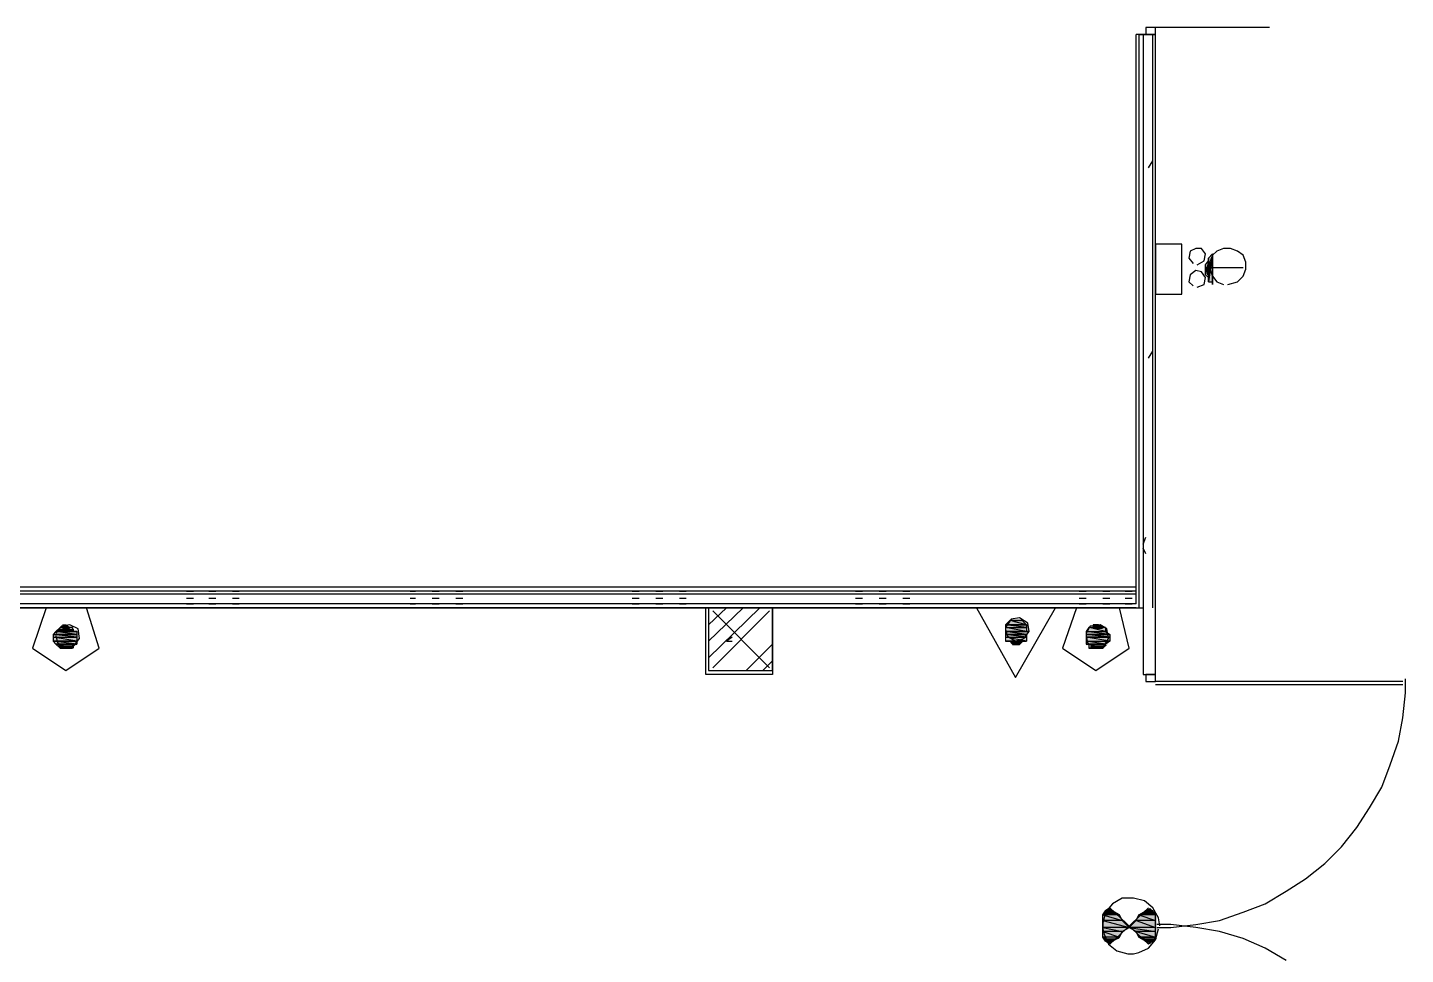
# Model space of a CAD drawing. Header units: millimetres. Extents: x 5 to 415, y 48 to 251.
# Drawn here: x 372.12 to 389.62, y 192.75 to 204.52 of the extents above; entities that cross this region are included whole.
import ezdxf

# ---------------------------------------------------------------- set-up
doc = ezdxf.new("R2010")
doc.units = ezdxf.units.MM
doc.layers.add('H', color=7, linetype='Continuous')
doc.layers.add('P', color=7, linetype='Continuous')

msp = doc.modelspace()

# ---------------------------------------------------------------- hatches: boundary and pattern name
at = {"layer": 'H', "linetype": 'Continuous'}
for points in [[(387.138, 201.348), (387.103, 201.383), (387.103, 201.507), (387.138, 201.542), (387.138, 201.348)], [(387.138, 201.295), (387.138, 201.595), (387.174, 201.63), (387.174, 201.295), (387.138, 201.295)], [(384.563, 196.938), (384.598, 196.973), (384.775, 196.973), (384.81, 196.938), (384.563, 196.938)], [(372.445, 196.815), (372.498, 196.85), (372.745, 196.85), (372.745, 196.815), (372.445, 196.815)], [(372.445, 196.762), (372.445, 196.815), (372.745, 196.815), (372.745, 196.762), (372.445, 196.762)], [(372.498, 196.85), (372.533, 196.885), (372.71, 196.885), (372.71, 196.85), (372.498, 196.85)], [(372.569, 196.885), (372.569, 196.938), (372.622, 196.938), (372.657, 196.885), (372.569, 196.885)], [(384.563, 196.885), (384.563, 196.938), (384.81, 196.938), (384.81, 196.885), (384.563, 196.885)], [(384.563, 196.85), (384.563, 196.885), (384.81, 196.885), (384.81, 196.85), (384.563, 196.85)], [(384.563, 196.815), (384.563, 196.85), (384.845, 196.85), (384.81, 196.815), (384.563, 196.815)], [(384.563, 196.762), (384.563, 196.815), (384.81, 196.815), (384.81, 196.762), (384.563, 196.762)], [(385.568, 196.85), (385.621, 196.885), (385.833, 196.885), (385.833, 196.85), (385.568, 196.85)], [(385.568, 196.815), (385.568, 196.85), (385.833, 196.85), (385.868, 196.815), (385.568, 196.815)], [(385.568, 196.762), (385.568, 196.815), (385.868, 196.815), (385.868, 196.762), (385.568, 196.762)], [(385.657, 196.885), (385.657, 196.938), (385.745, 196.938), (385.78, 196.885), (385.657, 196.885)], [(372.445, 196.727), (372.445, 196.762), (372.745, 196.762), (372.745, 196.727), (372.445, 196.727)], [(372.498, 196.674), (372.445, 196.727), (372.745, 196.727), (372.745, 196.674), (372.498, 196.674)], [(372.533, 196.638), (372.498, 196.674), (372.71, 196.674), (372.71, 196.638), (372.533, 196.638)], [(384.563, 196.727), (384.563, 196.762), (384.81, 196.762), (384.81, 196.727), (384.563, 196.727)], [(384.634, 196.674), (384.598, 196.727), (384.775, 196.727), (384.722, 196.674), (384.634, 196.674)], [(385.568, 196.727), (385.568, 196.762), (385.868, 196.762), (385.868, 196.727), (385.568, 196.727)], [(385.568, 196.674), (385.568, 196.727), (385.868, 196.727), (385.833, 196.674), (385.568, 196.674)], [(385.621, 196.638), (385.621, 196.674), (385.833, 196.674), (385.78, 196.638), (385.621, 196.638)], [(385.78, 193.252), (385.833, 193.305), (385.904, 193.305), (385.992, 193.252), (385.78, 193.252)], [(385.833, 193.305), (385.868, 193.34), (385.904, 193.305), (385.833, 193.305)], [(386.256, 193.252), (386.327, 193.305), (386.415, 193.305), (386.468, 193.252), (386.256, 193.252)], [(386.327, 193.305), (386.38, 193.34), (386.415, 193.305), (386.327, 193.305)], [(385.78, 193.163), (385.78, 193.252), (385.992, 193.252), (386.045, 193.163), (385.78, 193.163)], [(385.78, 193.075), (385.78, 193.163), (386.045, 193.163), (386.115, 193.075), (385.78, 193.075)], [(386.115, 193.075), (386.203, 193.163), (386.468, 193.163), (386.468, 193.075), (386.115, 193.075)], [(386.203, 193.163), (386.256, 193.252), (386.468, 193.252), (386.468, 193.163), (386.203, 193.163)], [(385.78, 193.04), (385.78, 193.075), (386.115, 193.075), (386.045, 193.04), (385.78, 193.04)], [(385.78, 192.952), (385.78, 193.04), (386.045, 193.04), (385.992, 192.952), (385.78, 192.952)], [(385.833, 192.917), (385.78, 192.952), (385.992, 192.952), (385.904, 192.917), (385.833, 192.917)], [(385.868, 192.881), (385.833, 192.917), (385.904, 192.917), (385.868, 192.881)], [(386.203, 193.04), (386.115, 193.075), (386.468, 193.075), (386.468, 193.04), (386.203, 193.04)], [(386.256, 192.952), (386.203, 193.04), (386.468, 193.04), (386.468, 192.952), (386.256, 192.952)], [(386.38, 192.881), (386.327, 192.917), (386.256, 192.952), (386.415, 192.917), (386.38, 192.881)], [(386.415, 192.917), (386.256, 192.952), (386.468, 192.952), (386.415, 192.917)]]:
    msp.add_hatch(color=256, dxfattribs=at).paths.add_polyline_path(points)

# ---------------------------------------------------------------- linework, layer by layer
at = {"layer": 'P'}
for points in [[(386.45, 204.523), (386.327, 204.523)], [(386.327, 204.523), (386.327, 204.435)], [(387.897, 204.523), (386.45, 204.523)], [(386.45, 204.435), (386.45, 204.523)], [(386.45, 204.435), (386.203, 204.435)], [(386.203, 197.326), (386.203, 204.435)], [(386.239, 204.435), (386.415, 204.435)], [(386.415, 204.435), (386.239, 204.435)], [(386.239, 204.435), (386.415, 204.435)], [(386.239, 204.435), (386.415, 204.435)], [(386.239, 204.435), (386.415, 204.435)], [(386.239, 204.435), (386.239, 197.15)], [(386.292, 204.435), (386.292, 197.15)], [(386.327, 204.435), (386.45, 204.435)], [(386.415, 197.15), (386.415, 204.435)], [(386.45, 196.303), (386.45, 204.435)], [(386.45, 197.15), (386.45, 204.435)], [(386.362, 202.741), (386.415, 202.83)], [(386.786, 201.771), (386.45, 201.771)], [(386.45, 201.771), (386.45, 201.136)], [(386.786, 201.136), (386.786, 201.771)], [(386.891, 201.683), (386.874, 201.595)], [(386.962, 201.718), (386.891, 201.683)], [(387.033, 201.718), (386.962, 201.718)], [(387.085, 201.648), (387.033, 201.718)], [(387.227, 201.683), (387.174, 201.63)], [(387.227, 201.683), (387.174, 201.63)], [(387.315, 201.718), (387.227, 201.683)], [(387.315, 201.718), (387.227, 201.683)], [(387.403, 201.718), (387.315, 201.718)], [(387.403, 201.718), (387.315, 201.718)], [(387.491, 201.683), (387.403, 201.718)], [(387.491, 201.683), (387.403, 201.718)], [(387.562, 201.63), (387.491, 201.683)], [(387.562, 201.63), (387.491, 201.683)], [(386.874, 201.595), (386.927, 201.524)], [(386.98, 201.507), (387.068, 201.56)], [(387.068, 201.56), (387.085, 201.648)], [(387.121, 201.56), (387.085, 201.383)], [(387.121, 201.56), (387.085, 201.383)], [(387.085, 201.507), (387.121, 201.56)], [(387.085, 201.383), (387.085, 201.507)], [(387.085, 201.383), (387.085, 201.507)], [(387.085, 201.507), (387.085, 201.436)], [(387.085, 201.507), (387.085, 201.436)], [(387.085, 201.471), (387.085, 201.507)], [(387.174, 201.648), (387.121, 201.295)], [(387.174, 201.648), (387.121, 201.295)], [(387.121, 201.595), (387.174, 201.648)], [(387.121, 201.295), (387.121, 201.595)], [(387.121, 201.295), (387.121, 201.595)], [(387.121, 201.595), (387.121, 201.348)], [(387.121, 201.595), (387.121, 201.348)], [(387.121, 201.56), (387.121, 201.595)], [(387.121, 201.348), (387.121, 201.56)], [(387.121, 201.348), (387.121, 201.56)], [(387.174, 201.63), (387.138, 201.542)], [(387.174, 201.63), (387.138, 201.542)], [(387.138, 201.542), (387.138, 201.454)], [(387.138, 201.542), (387.138, 201.454)], [(387.174, 201.295), (387.174, 201.648)], [(387.174, 201.648), (387.174, 201.295)], [(387.174, 201.295), (387.174, 201.648)], [(387.174, 201.648), (387.174, 201.26)], [(387.174, 201.295), (387.174, 201.648)], [(387.597, 201.542), (387.562, 201.63)], [(387.597, 201.542), (387.562, 201.63)], [(387.597, 201.454), (387.597, 201.542)], [(387.597, 201.454), (387.597, 201.542)], [(386.891, 201.383), (386.874, 201.295)], [(386.962, 201.436), (386.891, 201.383)], [(387.033, 201.418), (386.962, 201.436)], [(387.085, 201.348), (387.033, 201.418)], [(387.068, 201.26), (387.085, 201.348)], [(387.562, 201.471), (387.085, 201.471)], [(387.085, 201.436), (387.085, 201.471)], [(387.085, 201.436), (387.085, 201.383)], [(387.085, 201.383), (387.121, 201.348)], [(387.121, 201.348), (387.121, 201.295)], [(387.138, 201.454), (387.174, 201.366)], [(387.138, 201.454), (387.174, 201.366)], [(387.174, 201.366), (387.227, 201.295)], [(387.174, 201.366), (387.227, 201.295)], [(387.491, 201.295), (387.562, 201.366)], [(387.491, 201.295), (387.562, 201.366)], [(387.562, 201.366), (387.597, 201.454)], [(387.562, 201.366), (387.597, 201.454)], [(386.874, 201.295), (386.927, 201.242)], [(386.98, 201.224), (387.068, 201.26)], [(387.121, 201.295), (387.174, 201.295)], [(387.174, 201.26), (387.174, 201.295)], [(387.227, 201.295), (387.315, 201.26)], [(387.227, 201.295), (387.315, 201.26)], [(387.368, 201.26), (387.491, 201.295)], [(387.368, 201.26), (387.491, 201.295)], [(386.45, 201.136), (386.786, 201.136)], [(386.362, 200.325), (386.415, 200.413)], [(386.292, 197.961), (386.327, 198.049)], [(386.327, 197.838), (386.292, 197.908)], [(376.59, 197.414), (367.612, 197.414)], [(386.203, 197.362), (367.612, 197.362)], [(386.203, 197.326), (367.612, 197.326)], [(374.138, 197.362), (374.227, 197.362)], [(374.421, 197.362), (374.509, 197.362)], [(374.721, 197.362), (374.809, 197.362)], [(386.203, 197.414), (376.59, 197.414)], [(376.978, 197.362), (377.049, 197.362)], [(377.261, 197.362), (377.349, 197.362)], [(377.56, 197.362), (377.649, 197.362)], [(379.801, 197.362), (379.889, 197.362)], [(380.1, 197.362), (380.189, 197.362)], [(380.4, 197.362), (380.488, 197.362)], [(382.64, 197.362), (382.729, 197.362)], [(382.94, 197.362), (383.028, 197.362)], [(383.24, 197.362), (383.328, 197.362)], [(385.48, 197.362), (385.568, 197.362)], [(385.78, 197.362), (385.868, 197.362)], [(386.062, 197.362), (386.151, 197.362)], [(386.203, 197.203), (386.203, 197.326)], [(386.203, 197.203), (367.612, 197.203)], [(367.612, 197.15), (376.59, 197.15)], [(386.203, 197.15), (367.612, 197.15)], [(372.357, 197.15), (372.181, 196.638)], [(372.868, 197.15), (372.357, 197.15)], [(373.027, 196.638), (372.868, 197.15)], [(374.138, 197.273), (374.227, 197.273)], [(374.138, 197.203), (374.227, 197.203)], [(374.421, 197.273), (374.509, 197.273)], [(374.421, 197.203), (374.509, 197.203)], [(374.721, 197.273), (374.809, 197.273)], [(374.721, 197.203), (374.809, 197.203)], [(376.59, 197.15), (386.292, 197.15)], [(376.978, 197.273), (377.049, 197.273)], [(376.978, 197.203), (377.049, 197.203)], [(377.261, 197.273), (377.349, 197.273)], [(377.261, 197.203), (377.349, 197.203)], [(377.56, 197.273), (377.649, 197.273)], [(377.56, 197.203), (377.649, 197.203)], [(379.801, 197.273), (379.889, 197.273)], [(379.801, 197.203), (379.889, 197.203)], [(380.1, 197.273), (380.189, 197.273)], [(380.1, 197.203), (380.189, 197.203)], [(380.4, 197.273), (380.488, 197.273)], [(380.4, 197.203), (380.488, 197.203)], [(380.735, 196.303), (380.735, 197.15)], [(380.771, 196.938), (381, 197.15)], [(380.771, 196.727), (381.212, 197.15)], [(380.771, 196.515), (381.423, 197.15)], [(380.771, 197.15), (380.771, 196.356)], [(381.582, 197.15), (380.771, 197.15)], [(381.582, 197.15), (381.582, 196.303)], [(381.582, 196.356), (381.582, 197.15)], [(382.64, 197.273), (382.729, 197.273)], [(382.64, 197.203), (382.729, 197.203)], [(382.94, 197.273), (383.028, 197.273)], [(382.94, 197.203), (383.028, 197.203)], [(383.24, 197.273), (383.328, 197.273)], [(383.24, 197.203), (383.328, 197.203)], [(385.18, 197.15), (384.175, 197.15)], [(384.175, 197.15), (384.669, 196.268)], [(384.669, 196.268), (385.18, 197.15)], [(385.445, 197.15), (385.269, 196.638)], [(385.992, 197.15), (385.445, 197.15)], [(385.48, 197.273), (385.568, 197.273)], [(385.48, 197.203), (385.568, 197.203)], [(385.78, 197.273), (385.868, 197.273)], [(385.78, 197.203), (385.868, 197.203)], [(386.115, 196.638), (385.992, 197.15)], [(386.062, 197.273), (386.151, 197.273)], [(386.062, 197.203), (386.151, 197.203)], [(386.292, 197.15), (386.292, 196.303)], [(386.292, 197.15), (386.292, 196.303)], [(386.45, 196.303), (386.45, 197.15)], [(381.547, 196.391), (380.824, 197.115)], [(380.824, 196.391), (381.547, 197.115)], [(384.616, 197.009), (384.545, 196.903)], [(384.598, 196.991), (384.545, 196.938)], [(384.81, 196.938), (384.598, 196.991)], [(384.81, 196.938), (384.598, 196.991)], [(384.598, 196.991), (384.757, 196.991)], [(384.598, 196.991), (384.757, 196.991)], [(384.757, 196.991), (384.598, 196.991)], [(384.598, 196.991), (384.598, 196.991)], [(384.757, 196.991), (384.598, 196.991)], [(384.598, 196.991), (384.598, 196.991)], [(384.598, 196.991), (384.757, 196.991)], [(384.598, 196.991), (384.757, 196.991)], [(384.634, 196.991), (384.598, 196.991)], [(384.722, 197.026), (384.616, 197.009)], [(384.757, 196.991), (384.634, 196.991)], [(384.757, 196.991), (384.634, 196.991)], [(384.634, 196.991), (384.722, 196.991)], [(384.669, 196.991), (384.634, 196.991)], [(384.634, 196.991), (384.669, 196.991)], [(384.669, 196.991), (384.722, 196.991)], [(384.722, 196.991), (384.669, 196.991)], [(384.828, 196.956), (384.722, 197.026)], [(384.722, 196.991), (384.757, 196.991)], [(384.757, 196.991), (384.81, 196.938)], [(384.845, 196.85), (384.828, 196.956)], [(372.48, 196.85), (372.445, 196.815)], [(372.745, 196.779), (372.445, 196.815)], [(372.445, 196.815), (372.445, 196.779)], [(372.745, 196.779), (372.445, 196.815)], [(372.445, 196.815), (372.745, 196.815)], [(372.445, 196.815), (372.745, 196.815)], [(372.745, 196.815), (372.445, 196.815)], [(372.445, 196.815), (372.445, 196.815)], [(372.745, 196.815), (372.445, 196.815)], [(372.445, 196.815), (372.445, 196.815)], [(372.445, 196.815), (372.745, 196.815)], [(372.445, 196.815), (372.745, 196.815)], [(372.745, 196.727), (372.445, 196.779)], [(372.445, 196.779), (372.445, 196.727)], [(372.745, 196.727), (372.445, 196.779)], [(372.445, 196.779), (372.745, 196.779)], [(372.445, 196.779), (372.745, 196.779)], [(372.551, 196.921), (372.48, 196.832)], [(372.533, 196.903), (372.48, 196.85)], [(372.745, 196.815), (372.48, 196.85)], [(372.745, 196.815), (372.48, 196.85)], [(372.48, 196.85), (372.745, 196.85)], [(372.48, 196.85), (372.745, 196.85)], [(372.692, 196.85), (372.48, 196.85)], [(372.745, 196.85), (372.48, 196.85)], [(372.48, 196.85), (372.48, 196.85)], [(372.48, 196.85), (372.745, 196.85)], [(372.48, 196.85), (372.692, 196.85)], [(372.48, 196.797), (372.498, 196.709)], [(372.692, 196.85), (372.533, 196.903)], [(372.692, 196.85), (372.533, 196.903)], [(372.533, 196.903), (372.692, 196.903)], [(372.533, 196.903), (372.692, 196.903)], [(372.657, 196.903), (372.533, 196.903)], [(372.692, 196.903), (372.533, 196.903)], [(372.533, 196.903), (372.533, 196.903)], [(372.533, 196.903), (372.692, 196.903)], [(372.657, 196.903), (372.533, 196.903)], [(372.533, 196.903), (372.569, 196.903)], [(372.657, 196.938), (372.551, 196.921)], [(372.657, 196.903), (372.569, 196.938)], [(372.569, 196.938), (372.569, 196.903)], [(372.657, 196.903), (372.569, 196.938)], [(372.569, 196.938), (372.604, 196.938)], [(372.569, 196.903), (372.657, 196.903)], [(372.657, 196.903), (372.569, 196.903)], [(372.569, 196.903), (372.657, 196.903)], [(372.569, 196.903), (372.657, 196.903)], [(372.604, 196.938), (372.657, 196.903)], [(372.763, 196.885), (372.657, 196.938)], [(372.692, 196.903), (372.657, 196.903)], [(372.692, 196.903), (372.692, 196.85)], [(372.745, 196.85), (372.692, 196.85)], [(372.745, 196.85), (372.745, 196.815)], [(372.745, 196.815), (372.745, 196.779)], [(372.745, 196.779), (372.745, 196.727)], [(372.78, 196.762), (372.763, 196.885)], [(381.071, 196.779), (381, 196.727)], [(384.81, 196.903), (384.545, 196.938)], [(384.545, 196.938), (384.545, 196.903)], [(384.81, 196.903), (384.545, 196.938)], [(384.545, 196.938), (384.81, 196.938)], [(384.545, 196.938), (384.81, 196.938)], [(384.81, 196.938), (384.545, 196.938)], [(384.545, 196.938), (384.545, 196.938)], [(384.81, 196.938), (384.545, 196.938)], [(384.545, 196.938), (384.545, 196.938)], [(384.545, 196.938), (384.81, 196.938)], [(384.545, 196.938), (384.81, 196.938)], [(384.81, 196.85), (384.545, 196.903)], [(384.545, 196.903), (384.545, 196.85)], [(384.81, 196.85), (384.545, 196.903)], [(384.545, 196.903), (384.81, 196.903)], [(384.545, 196.903), (384.81, 196.903)], [(384.545, 196.885), (384.563, 196.797)], [(384.81, 196.815), (384.545, 196.85)], [(384.545, 196.85), (384.545, 196.815)], [(384.81, 196.815), (384.545, 196.85)], [(384.545, 196.85), (384.845, 196.85)], [(384.545, 196.85), (384.845, 196.85)], [(384.81, 196.85), (384.545, 196.85)], [(384.845, 196.85), (384.545, 196.85)], [(384.545, 196.85), (384.545, 196.85)], [(384.545, 196.85), (384.845, 196.85)], [(384.545, 196.85), (384.81, 196.85)], [(384.81, 196.779), (384.545, 196.815)], [(384.545, 196.815), (384.545, 196.779)], [(384.81, 196.779), (384.545, 196.815)], [(384.545, 196.815), (384.81, 196.815)], [(384.545, 196.815), (384.81, 196.815)], [(384.81, 196.815), (384.545, 196.815)], [(384.545, 196.815), (384.545, 196.815)], [(384.81, 196.815), (384.545, 196.815)], [(384.545, 196.815), (384.545, 196.815)], [(384.545, 196.815), (384.81, 196.815)], [(384.545, 196.815), (384.81, 196.815)], [(384.81, 196.727), (384.545, 196.779)], [(384.545, 196.779), (384.545, 196.727)], [(384.81, 196.727), (384.545, 196.779)], [(384.545, 196.779), (384.81, 196.779)], [(384.545, 196.779), (384.81, 196.779)], [(384.563, 196.797), (384.669, 196.727)], [(384.775, 196.762), (384.845, 196.85)], [(384.81, 196.938), (384.81, 196.903)], [(384.81, 196.903), (384.81, 196.85)], [(384.845, 196.85), (384.81, 196.815)], [(384.845, 196.85), (384.81, 196.85)], [(384.81, 196.815), (384.81, 196.779)], [(384.81, 196.779), (384.81, 196.727)], [(385.621, 196.921), (385.568, 196.832)], [(385.604, 196.903), (385.568, 196.85)], [(385.868, 196.815), (385.568, 196.85)], [(385.568, 196.85), (385.568, 196.815)], [(385.868, 196.815), (385.568, 196.85)], [(385.568, 196.85), (385.815, 196.85)], [(385.568, 196.85), (385.815, 196.85)], [(385.868, 196.779), (385.568, 196.815)], [(385.568, 196.815), (385.568, 196.779)], [(385.868, 196.779), (385.568, 196.815)], [(385.568, 196.815), (385.868, 196.815)], [(385.568, 196.815), (385.868, 196.815)], [(385.868, 196.815), (385.568, 196.815)], [(385.568, 196.815), (385.568, 196.815)], [(385.868, 196.815), (385.568, 196.815)], [(385.568, 196.815), (385.568, 196.815)], [(385.568, 196.815), (385.868, 196.815)], [(385.568, 196.815), (385.868, 196.815)], [(385.568, 196.797), (385.586, 196.709)], [(385.868, 196.727), (385.568, 196.779)], [(385.568, 196.779), (385.568, 196.727)], [(385.868, 196.727), (385.568, 196.779)], [(385.568, 196.779), (385.868, 196.779)], [(385.568, 196.779), (385.868, 196.779)], [(385.868, 196.779), (385.568, 196.779)], [(385.568, 196.779), (385.568, 196.779)], [(385.868, 196.779), (385.568, 196.779)], [(385.568, 196.779), (385.568, 196.779)], [(385.568, 196.779), (385.868, 196.779)], [(385.568, 196.779), (385.868, 196.779)], [(385.815, 196.85), (385.604, 196.903)], [(385.815, 196.85), (385.604, 196.903)], [(385.604, 196.903), (385.815, 196.903)], [(385.604, 196.903), (385.815, 196.903)], [(385.78, 196.903), (385.604, 196.903)], [(385.815, 196.903), (385.604, 196.903)], [(385.604, 196.903), (385.604, 196.903)], [(385.604, 196.903), (385.815, 196.903)], [(385.78, 196.903), (385.604, 196.903)], [(385.604, 196.903), (385.657, 196.903)], [(385.745, 196.938), (385.621, 196.921)], [(385.78, 196.903), (385.657, 196.938)], [(385.657, 196.938), (385.657, 196.903)], [(385.78, 196.903), (385.657, 196.938)], [(385.657, 196.938), (385.727, 196.938)], [(385.692, 196.938), (385.657, 196.938)], [(385.657, 196.938), (385.692, 196.938)], [(385.657, 196.903), (385.78, 196.903)], [(385.78, 196.903), (385.657, 196.903)], [(385.657, 196.903), (385.78, 196.903)], [(385.657, 196.903), (385.78, 196.903)], [(385.692, 196.938), (385.727, 196.938)], [(385.727, 196.938), (385.692, 196.938)], [(385.727, 196.938), (385.78, 196.903)], [(385.833, 196.885), (385.745, 196.938)], [(385.815, 196.903), (385.78, 196.903)], [(385.815, 196.903), (385.815, 196.85)], [(385.815, 196.85), (385.868, 196.815)], [(385.851, 196.762), (385.833, 196.885)], [(385.868, 196.815), (385.868, 196.779)], [(385.868, 196.779), (385.868, 196.727)], [(372.181, 196.638), (372.604, 196.356)], [(372.745, 196.691), (372.445, 196.727)], [(372.445, 196.727), (372.48, 196.691)], [(372.745, 196.691), (372.445, 196.727)], [(372.445, 196.727), (372.745, 196.727)], [(372.445, 196.727), (372.745, 196.727)], [(372.745, 196.727), (372.445, 196.727)], [(372.445, 196.727), (372.445, 196.727)], [(372.745, 196.727), (372.445, 196.727)], [(372.445, 196.727), (372.445, 196.727)], [(372.445, 196.727), (372.745, 196.727)], [(372.445, 196.727), (372.745, 196.727)], [(372.692, 196.638), (372.48, 196.691)], [(372.48, 196.691), (372.533, 196.638)], [(372.692, 196.638), (372.48, 196.691)], [(372.48, 196.691), (372.692, 196.691)], [(372.48, 196.691), (372.692, 196.691)], [(372.745, 196.691), (372.48, 196.691)], [(372.692, 196.691), (372.48, 196.691)], [(372.48, 196.691), (372.48, 196.691)], [(372.48, 196.691), (372.692, 196.691)], [(372.48, 196.691), (372.745, 196.691)], [(372.498, 196.709), (372.604, 196.656)], [(372.533, 196.638), (372.657, 196.638)], [(372.657, 196.638), (372.533, 196.638)], [(372.533, 196.638), (372.657, 196.638)], [(372.569, 196.638), (372.533, 196.638)], [(372.533, 196.638), (372.657, 196.638)], [(372.657, 196.638), (372.533, 196.638)], [(372.533, 196.638), (372.533, 196.638)], [(372.657, 196.638), (372.533, 196.638)], [(372.533, 196.638), (372.692, 196.638)], [(372.533, 196.638), (372.692, 196.638)], [(372.569, 196.638), (372.569, 196.638)], [(372.569, 196.638), (372.569, 196.638)], [(372.657, 196.638), (372.569, 196.638)], [(372.604, 196.656), (372.71, 196.674)], [(372.604, 196.356), (373.027, 196.638)], [(372.604, 196.638), (372.657, 196.638)], [(372.657, 196.638), (372.604, 196.638)], [(372.692, 196.638), (372.657, 196.638)], [(372.692, 196.691), (372.692, 196.638)], [(372.692, 196.691), (372.745, 196.691)], [(372.71, 196.674), (372.78, 196.762)], [(372.745, 196.727), (372.745, 196.691)], [(381, 196.727), (381.071, 196.727)], [(381.247, 196.356), (381.582, 196.691)], [(384.757, 196.727), (384.545, 196.727)], [(384.545, 196.727), (384.598, 196.727)], [(384.757, 196.727), (384.545, 196.727)], [(384.545, 196.727), (384.81, 196.727)], [(384.545, 196.727), (384.81, 196.727)], [(384.722, 196.691), (384.598, 196.727)], [(384.598, 196.727), (384.634, 196.691)], [(384.722, 196.691), (384.598, 196.727)], [(384.598, 196.727), (384.757, 196.727)], [(384.598, 196.727), (384.757, 196.727)], [(384.757, 196.727), (384.598, 196.727)], [(384.598, 196.727), (384.598, 196.727)], [(384.757, 196.727), (384.598, 196.727)], [(384.598, 196.727), (384.598, 196.727)], [(384.598, 196.727), (384.757, 196.727)], [(384.598, 196.727), (384.757, 196.727)], [(384.634, 196.691), (384.634, 196.691)], [(384.634, 196.691), (384.634, 196.691)], [(384.634, 196.691), (384.722, 196.691)], [(384.669, 196.727), (384.775, 196.762)], [(384.669, 196.691), (384.722, 196.691)], [(384.722, 196.691), (384.669, 196.691)], [(384.757, 196.727), (384.722, 196.691)], [(384.81, 196.727), (384.757, 196.727)], [(385.269, 196.638), (385.692, 196.356)], [(385.815, 196.691), (385.568, 196.727)], [(385.568, 196.727), (385.568, 196.691)], [(385.815, 196.691), (385.568, 196.727)], [(385.568, 196.727), (385.868, 196.727)], [(385.568, 196.727), (385.868, 196.727)], [(385.568, 196.691), (385.815, 196.691)], [(385.815, 196.691), (385.568, 196.691)], [(385.568, 196.691), (385.815, 196.691)], [(385.604, 196.691), (385.568, 196.691)], [(385.568, 196.691), (385.815, 196.691)], [(385.586, 196.709), (385.674, 196.656)], [(385.78, 196.638), (385.604, 196.691)], [(385.604, 196.691), (385.604, 196.638)], [(385.78, 196.638), (385.604, 196.691)], [(385.604, 196.691), (385.815, 196.691)], [(385.815, 196.691), (385.604, 196.691)], [(385.604, 196.638), (385.78, 196.638)], [(385.78, 196.638), (385.604, 196.638)], [(385.604, 196.638), (385.78, 196.638)], [(385.657, 196.638), (385.604, 196.638)], [(385.604, 196.638), (385.78, 196.638)], [(385.657, 196.638), (385.727, 196.638)], [(385.727, 196.638), (385.657, 196.638)], [(385.657, 196.638), (385.727, 196.638)], [(385.692, 196.638), (385.657, 196.638)], [(385.657, 196.638), (385.727, 196.638)], [(385.727, 196.638), (385.657, 196.638)], [(385.657, 196.638), (385.657, 196.638)], [(385.727, 196.638), (385.657, 196.638)], [(385.657, 196.638), (385.78, 196.638)], [(385.78, 196.638), (385.657, 196.638)], [(385.674, 196.656), (385.798, 196.674)], [(385.692, 196.356), (386.115, 196.638)], [(385.727, 196.638), (385.692, 196.638)], [(385.78, 196.638), (385.727, 196.638)], [(385.815, 196.691), (385.78, 196.638)], [(385.798, 196.674), (385.851, 196.762)], [(385.868, 196.727), (385.815, 196.691)], [(381.459, 196.356), (381.582, 196.48)], [(381.582, 196.303), (380.735, 196.303)], [(380.771, 196.356), (381.582, 196.356)], [(386.292, 196.303), (386.45, 196.303)], [(386.45, 196.303), (386.327, 196.303)], [(386.327, 196.303), (386.327, 196.215)], [(386.415, 196.303), (386.327, 196.303)], [(386.415, 196.303), (386.327, 196.303)], [(386.45, 196.215), (386.45, 196.303)], [(389.625, 196.074), (389.625, 196.25)], [(386.327, 196.215), (386.45, 196.215)], [(389.59, 196.215), (386.45, 196.215)], [(389.59, 196.215), (386.45, 196.215)], [(386.45, 196.18), (389.59, 196.18)], [(386.45, 196.18), (389.59, 196.18)], [(389.59, 195.756), (389.625, 196.074)], [(389.537, 195.457), (389.59, 195.756)], [(389.431, 195.157), (389.537, 195.457)], [(389.326, 194.874), (389.431, 195.157)], [(389.167, 194.61), (389.326, 194.874)], [(389.008, 194.363), (389.167, 194.61)], [(388.814, 194.116), (389.008, 194.363)], [(388.602, 193.904), (388.814, 194.116)], [(388.355, 193.71), (388.602, 193.904)], [(388.108, 193.552), (388.355, 193.71)], [(386.027, 193.463), (385.904, 193.393)], [(386.098, 193.463), (386.027, 193.463)], [(386.168, 193.463), (386.098, 193.463)], [(386.309, 193.428), (386.168, 193.463)], [(387.844, 193.393), (388.108, 193.552)], [(385.78, 193.252), (385.815, 193.305)], [(385.815, 193.287), (385.78, 193.146)], [(385.904, 193.393), (385.815, 193.287)], [(385.868, 193.34), (385.815, 193.305)], [(385.815, 193.305), (385.868, 193.34)], [(385.904, 193.305), (385.815, 193.305)], [(385.815, 193.305), (385.992, 193.252)], [(385.815, 193.305), (385.992, 193.252)], [(386.362, 192.881), (385.868, 193.34)], [(385.868, 192.881), (386.362, 193.34)], [(385.992, 193.252), (385.904, 193.305)], [(386.239, 193.252), (386.327, 193.305)], [(386.415, 193.34), (386.309, 193.428)], [(386.362, 193.34), (386.327, 193.305)], [(386.327, 193.305), (386.362, 193.34)], [(386.415, 193.305), (386.327, 193.305)], [(386.327, 193.305), (386.45, 193.252)], [(386.327, 193.305), (386.45, 193.252)], [(386.486, 193.216), (386.415, 193.34)], [(386.45, 193.252), (386.415, 193.305)], [(387.262, 193.181), (387.562, 193.287)], [(387.562, 193.287), (387.844, 193.393)], [(385.992, 193.252), (385.78, 193.252)], [(385.992, 193.252), (385.78, 193.252)], [(385.78, 193.252), (386.027, 193.181)], [(385.78, 193.252), (386.027, 193.181)], [(385.78, 193.181), (385.78, 193.252)], [(386.027, 193.181), (385.78, 193.181)], [(386.027, 193.181), (385.78, 193.181)], [(385.78, 193.181), (386.115, 193.093)], [(385.78, 193.181), (386.115, 193.093)], [(385.78, 193.093), (385.78, 193.181)], [(385.78, 193.146), (385.78, 193.075)], [(386.115, 193.093), (385.78, 193.093)], [(386.115, 193.093), (385.78, 193.093)], [(385.78, 193.093), (386.027, 193.04)], [(385.78, 193.093), (386.027, 193.04)], [(385.78, 193.04), (385.78, 193.093)], [(386.027, 193.181), (385.992, 193.252)], [(386.115, 193.093), (386.027, 193.181)], [(386.027, 193.04), (386.115, 193.093)], [(386.115, 193.093), (386.203, 193.181)], [(386.45, 193.093), (386.115, 193.093)], [(386.45, 193.093), (386.115, 193.093)], [(386.115, 193.093), (386.45, 193.04)], [(386.115, 193.093), (386.45, 193.04)], [(386.203, 193.04), (386.115, 193.093)], [(386.203, 193.181), (386.239, 193.252)], [(386.45, 193.181), (386.203, 193.181)], [(386.45, 193.181), (386.203, 193.181)], [(386.203, 193.181), (386.45, 193.093)], [(386.203, 193.181), (386.45, 193.093)], [(386.45, 193.252), (386.239, 193.252)], [(386.45, 193.252), (386.239, 193.252)], [(386.239, 193.252), (386.45, 193.181)], [(386.239, 193.252), (386.45, 193.181)], [(386.45, 193.181), (386.45, 193.252)], [(386.45, 193.093), (386.45, 193.181)], [(386.45, 193.04), (386.45, 193.093)], [(386.644, 193.128), (386.468, 193.128)], [(386.468, 193.093), (386.644, 193.093)], [(386.503, 193.111), (386.486, 193.216)], [(386.962, 193.093), (386.644, 193.128)], [(386.644, 193.093), (386.962, 193.128)], [(386.962, 193.128), (387.262, 193.181)], [(387.262, 193.04), (386.962, 193.093)], [(385.78, 193.075), (385.798, 193.005)], [(386.027, 193.04), (385.78, 193.04)], [(386.027, 193.04), (385.78, 193.04)], [(385.78, 193.04), (385.992, 192.969)], [(385.78, 193.04), (385.992, 192.969)], [(385.78, 192.969), (385.78, 193.04)], [(385.992, 192.969), (385.78, 192.969)], [(385.992, 192.969), (385.78, 192.969)], [(385.78, 192.969), (385.904, 192.917)], [(385.78, 192.969), (385.904, 192.917)], [(385.815, 192.917), (385.78, 192.969)], [(385.798, 193.005), (385.851, 192.881)], [(385.815, 192.917), (385.904, 192.917)], [(385.868, 192.881), (385.815, 192.917)], [(385.904, 192.917), (385.815, 192.917)], [(385.904, 192.917), (385.868, 192.881)], [(385.904, 192.917), (385.992, 192.969)], [(385.992, 192.969), (386.027, 193.04)], [(386.45, 193.04), (386.203, 193.04)], [(386.45, 193.04), (386.203, 193.04)], [(386.203, 193.04), (386.45, 192.969)], [(386.203, 193.04), (386.45, 192.969)], [(386.239, 192.969), (386.203, 193.04)], [(386.45, 192.969), (386.239, 192.969)], [(386.239, 192.969), (386.327, 192.917)], [(386.415, 192.917), (386.239, 192.969)], [(386.239, 192.969), (386.45, 192.969)], [(386.415, 192.917), (386.239, 192.969)], [(386.327, 192.917), (386.415, 192.917)], [(386.327, 192.917), (386.415, 192.917)], [(386.362, 192.881), (386.327, 192.917)], [(386.362, 192.828), (386.45, 192.934)], [(386.415, 192.917), (386.362, 192.881)], [(386.45, 192.969), (386.415, 192.917)], [(386.45, 192.934), (386.486, 193.075)], [(386.45, 192.969), (386.45, 193.04)], [(387.562, 192.952), (387.262, 193.04)], [(387.844, 192.828), (387.562, 192.952)], [(385.851, 192.881), (385.957, 192.793)], [(385.957, 192.793), (386.098, 192.758)], [(386.098, 192.758), (386.168, 192.758)], [(386.168, 192.758), (386.239, 192.775)], [(386.239, 192.775), (386.362, 192.828)], [(388.108, 192.67), (387.844, 192.828)]]:
    msp.add_lwpolyline(points, dxfattribs=at)

doc.saveas('drawing.dxf')
